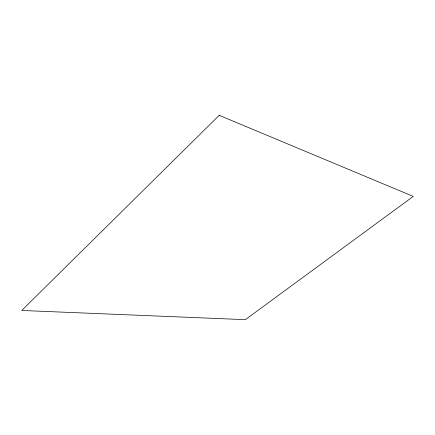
<?xml version="1.0" encoding="UTF-8"?>
<svg xmlns="http://www.w3.org/2000/svg" width="435" height="435" viewBox="0 0 435 435"><rect width="100%" height="100%" fill="white"/><g stroke="black" fill="none" stroke-linecap="round" stroke-linejoin="round"><path stroke-width="0.65" d="M219.213 115.335L21.75 310.47L245.345 319.665L413.25 196.408L219.213 115.335"/></g></svg>
